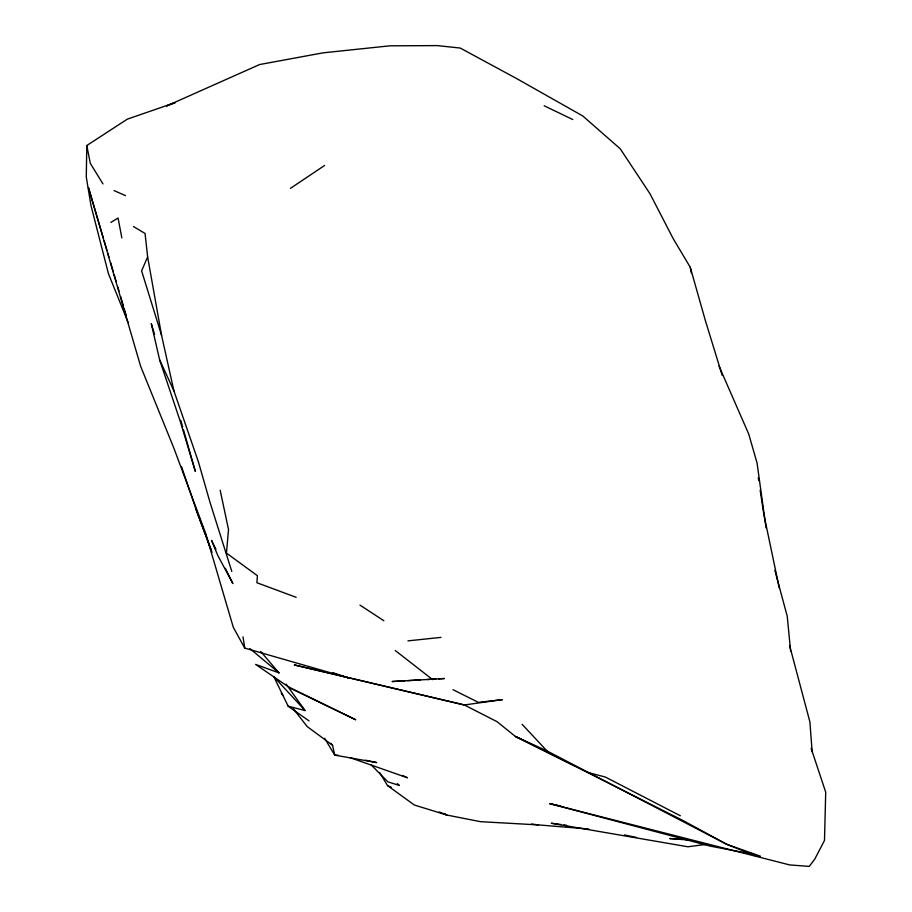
<?xml version="1.0" encoding="UTF-8"?>
<svg xmlns="http://www.w3.org/2000/svg" width="912" height="912" viewBox="0 0 912 912"><rect width="100%" height="100%" fill="white"/><g stroke="black" fill="none" stroke-linecap="round" stroke-linejoin="round"><path stroke-width="1.37" d="M722.19 375.368L705.227 320.055L690.259 267.273L673.079 238.431L649.982 193.732L620.274 148.838L582.825 116.006L517.252 78.911L460.241 48.051L437.19 45.6L389.8 45.828L322.996 52.85L259.578 64.558L166.577 105.974L175.229 102.589L127.315 119.153L86.788 145.532L86.287 177.053L90.961 205.451L108.414 273.589L128.159 322.529M133.448 226.518L145.065 233.483L147.63 256.91L141.611 270.875L161.561 335.297L173.884 390.803L198.428 461.905L209.999 502.318L231.796 571.414M290.449 188.339L324.615 165.471M110.865 222.437L118.058 218.025L121.855 237.929M706.15 844.398L687.83 846.769L551.293 823.228L561.04 824.551M407.938 640.874L440.941 637.385M404.78 680.808L392.08 681.538L444.304 678.528L438.661 678.859M407.607 680.648L420.307 679.907M427.363 679.508L435.833 679.018M682.393 838.96L669.75 838.573L689.563 840.089M588.821 829.008L538.479 824.915L480.453 821.666L446.903 815.054L414.367 805.034L387.509 785.574L379.631 772.498M338.466 755.353L334.704 755.113L324.638 738.275M531.491 824.015L538.479 824.915M563.821 824.927L566.603 825.314M749.55 853.575L710.516 846.188L549.742 803.62L560.869 806.105M365.575 760.209L376.69 762.58L334.704 755.113L332.561 745.298L330.828 743.246M624.367 834.913L636.519 837.49M549.742 803.62L789.632 864.918L809.24 866.4L814.804 859.07L824.494 840.442L825.713 792.209L811.156 748.376M305.064 710.551L273.725 676.522L288.181 706.219L305.064 710.551L286.14 684.125M452.945 689.666L478.412 702.377L502.501 699.618L464.333 704.965L294.416 664.951L464.333 704.965L497.029 721.666L515.348 736.429L586.849 772.168L605.397 777.07L680.329 815.761M103.341 238.021L88.464 187.633L140.642 366.305L173.816 448.009L205.861 533.976L233.301 627.331L244.758 648.113L348.703 677.992L332.732 672.623M760.426 856.197L726.807 844.341L546.972 750.941L515.348 736.429L575.073 766.057M350.071 757.633L407.436 777.788L402.409 775.405M260.672 651.453L279.004 672.874L255.599 664.403L290.7 688.412L355.726 719.773L289.013 687.169M296.161 597.314L256.888 582.734L257.401 575.711L226.45 553.094L228.524 529.633L220.18 490.246M439.174 811.954L446.903 815.054L444.44 813.732M114.091 190.619L125.503 195.613M387.509 785.574L391.259 787.216M544.19 105.792L572.782 119.54M750.416 853.073L756.778 856.231L726.807 844.341L683.339 820.697L586.849 772.168M359.955 605.089L383.849 620.741M288.181 706.219L308.997 720.856M332.561 745.298L307.139 726.522L293.356 708.806M395.261 650.507L432.653 679.645M249.831 648.569L279.004 672.874M397.267 783.59L399.388 785.471L387.839 781.823L371.218 764.906M522.12 724.299L546.972 750.941M281.295 693.302L283.016 695.514M102.965 183.916L90.322 163.362L86.788 145.532M215.927 549.298L211.538 540.417L217.751 555.397L232.845 583.543L225.321 568.324M719.021 366.1L748.706 433.987L757.063 463.022L766.034 527.866M154.584 334.408L151.289 323.669L159.611 359.795L173.884 390.803M181.534 466.636L196.126 509.683L210.911 549.263M196.126 509.683L212.04 552.376M159.611 359.795L180.131 420.968L195.328 471.356L183.449 429.734M104.15 240.745L106.966 250.276M107.764 253L108.973 257.081M110.58 262.531L113.396 272.061M114.194 274.786L116.212 281.591M117.819 287.041L119.027 291.133M120.635 296.571L123.451 306.113M124.249 308.837L126.266 315.643M180.77 420.341L182.685 427.044M774.858 570.388L787.238 616.284L790.601 651.031M789.587 645.502L809.902 721.928L812.147 751.796M779.258 587.955L763.766 513.992L760.175 490.291M690.259 267.273L691.307 272.836M147.63 256.91L161.561 335.297M243.025 636.838L244.758 648.113M758.282 477.74L758.704 480.533"/></g></svg>
